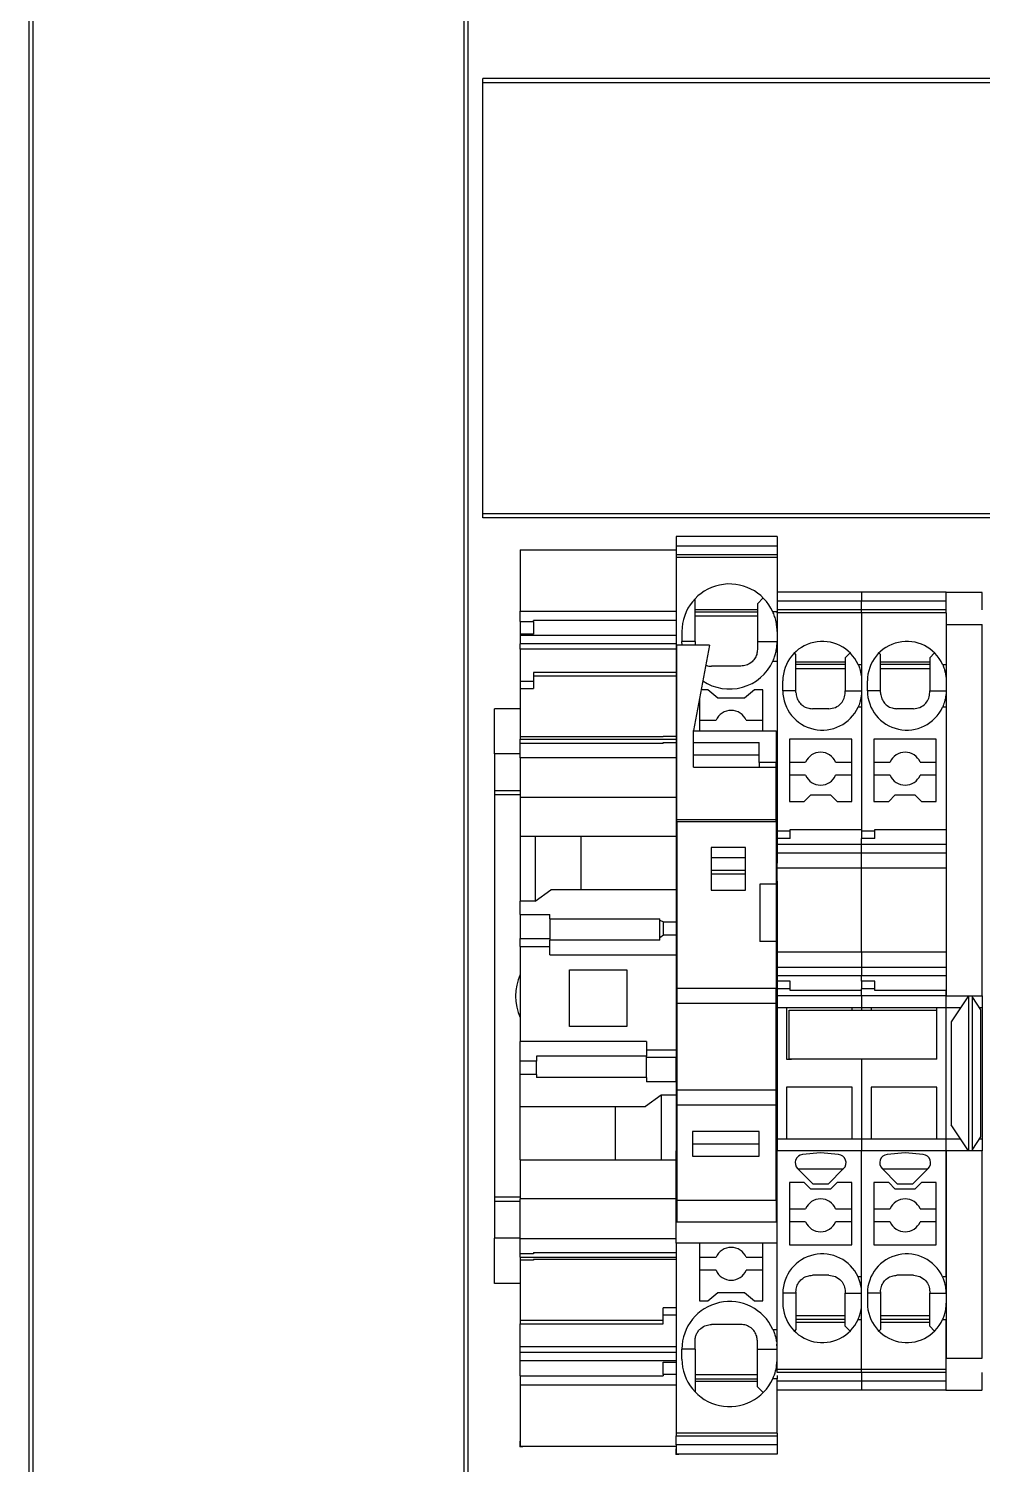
# Model space of a CAD drawing. Header units: millimetres. Extents: x 24 to 293, y 35 to 211.
# Drawn here: x 24.38 to 53.42, y 75.17 to 118.89 of the extents above; entities that cross this region are included whole.
import ezdxf

# ---------------------------------------------------------------- set-up
doc = ezdxf.new("R2010")
doc.units = ezdxf.units.MM
doc.header["$PDSIZE"] = -1

msp = doc.modelspace()

# ---------------------------------------------------------------- linework, layer by layer
at = {"color": 7, "linetype": 'Continuous', "lineweight": 25}
for p, q in [((24.377, 186.928), (24.377, 61.928)), ((24.502, 186.928), (24.502, 61.928)), ((37.627, 186.928), (37.627, 61.928)), ((37.752, 186.928), (37.752, 61.928)), ((136.464, 117.366), (38.214, 117.366)), ((38.214, 117.241), (38.214, 117.366)), ((136.464, 117.241), (38.214, 117.241)), ((38.214, 104.116), (38.214, 117.241)), ((136.464, 104.116), (38.214, 104.116)), ((38.214, 103.991), (38.214, 104.116)), ((136.464, 103.991), (38.214, 103.991)), ((47.173, 103.428), (44.098, 103.428)), ((44.098, 103.428), (44.098, 103.14)), ((47.173, 103.428), (47.173, 103.14)), ((39.348, 103.017), (44.098, 103.017)), ((39.348, 103.017), (39.348, 101.153)), ((44.098, 103.14), (47.173, 103.14)), ((44.098, 103.14), (44.098, 102.872)), ((44.098, 102.872), (47.173, 102.872)), ((44.098, 102.872), (44.098, 102.788)), ((47.173, 102.788), (44.098, 102.788)), ((44.098, 102.788), (44.098, 89.438)), ((47.173, 103.14), (47.173, 102.872)), ((47.173, 102.872), (47.173, 102.788)), ((47.173, 102.788), (47.173, 101.128)), ((44.673, 100.228), (44.673, 101.528)), ((46.573, 101.378), (46.748, 101.554)), ((49.748, 101.728), (47.173, 101.728)), ((49.748, 101.454), (47.173, 101.454)), ((52.323, 101.728), (49.748, 101.728)), ((49.748, 101.728), (49.748, 101.454)), ((52.323, 101.454), (49.748, 101.454)), ((49.748, 101.187), (49.748, 101.454)), ((52.323, 101.728), (53.423, 101.728)), ((52.323, 101.728), (52.323, 101.717)), ((52.323, 101.187), (52.323, 101.717)), ((53.423, 101.187), (53.423, 101.717)), ((39.348, 101.153), (44.098, 101.153)), ((39.348, 100.831), (39.348, 101.153)), ((44.673, 101.203), (46.573, 101.203)), ((44.673, 101.128), (46.573, 101.128)), ((44.673, 101.003), (46.573, 101.003)), ((46.573, 101.378), (46.573, 100.228)), ((47.173, 101.128), (47.043, 101.128)), ((49.748, 101.187), (47.173, 101.187)), ((47.173, 101.103), (47.173, 101.128)), ((49.748, 101.103), (47.173, 101.103)), ((47.173, 101.103), (47.173, 94.453)), ((52.323, 101.187), (49.748, 101.187)), ((49.748, 101.103), (49.748, 101.187)), ((52.323, 101.103), (49.748, 101.103)), ((49.748, 101.103), (49.748, 94.453)), ((49.748, 101.103), (49.748, 99.528)), ((52.323, 101.103), (52.323, 101.187)), ((52.323, 101.103), (52.323, 99.528)), ((39.348, 100.831), (39.748, 100.831)), ((39.348, 100.831), (39.348, 100.448)), ((44.098, 100.87), (39.748, 100.87)), ((39.748, 100.831), (39.748, 100.87)), ((39.748, 100.831), (39.748, 100.448)), ((47.173, 100.678), (47.165, 100.678)), ((52.323, 100.748), (53.423, 100.748)), ((52.323, 100.748), (52.323, 89.438)), ((53.423, 89.438), (53.423, 100.748)), ((39.748, 100.448), (39.348, 100.448)), ((39.348, 100.448), (39.348, 100.404)), ((44.098, 100.404), (39.348, 100.404)), ((39.348, 100.404), (39.348, 100.152)), ((44.098, 100.152), (39.348, 100.152)), ((39.348, 99.99), (39.348, 100.152)), ((44.123, 94.794), (44.123, 100.114)), ((45.112, 100.114), (44.123, 100.114)), ((44.273, 100.528), (44.273, 100.228)), ((44.278, 100.114), (44.273, 100.228)), ((44.673, 100.228), (44.273, 100.228)), ((45.112, 100.114), (44.623, 97.519)), ((46.573, 100.228), (47.173, 100.228)), ((44.098, 99.99), (39.348, 99.99)), ((39.348, 99.99), (39.348, 99.01)), ((47.173, 100.078), (47.165, 100.078)), ((47.748, 99.828), (47.7, 99.877)), ((47.748, 98.728), (47.748, 99.828)), ((49.397, 99.877), (49.248, 99.728)), ((49.248, 99.728), (49.248, 98.728)), ((50.323, 99.828), (50.275, 99.877)), ((50.323, 98.728), (50.323, 99.828)), ((51.972, 99.877), (51.823, 99.728)), ((51.823, 99.728), (51.823, 98.728)), ((44.098, 99.285), (39.748, 99.285)), ((39.748, 99.285), (39.748, 99.01)), ((47.043, 99.628), (47.173, 99.628)), ((47.173, 99.628), (47.173, 93.478)), ((47.748, 99.603), (49.248, 99.603)), ((49.248, 99.528), (47.748, 99.528)), ((47.748, 99.403), (49.248, 99.403)), ((49.639, 99.528), (49.748, 99.528)), ((50.323, 99.603), (51.823, 99.603)), ((51.823, 99.528), (50.323, 99.528)), ((50.323, 99.403), (51.823, 99.403)), ((52.214, 99.528), (52.323, 99.528)), ((39.748, 99.01), (39.348, 99.01)), ((39.348, 99.01), (39.348, 98.798)), ((39.348, 98.798), (39.748, 98.798)), ((39.348, 98.798), (39.348, 97.319)), ((39.748, 99.181), (44.098, 99.181)), ((39.748, 99.01), (39.748, 98.798)), ((47.348, 98.728), (47.348, 99.028)), ((49.923, 98.728), (49.923, 99.028)), ((44.811, 98.515), (44.811, 97.503)), ((45.066, 98.753), (44.856, 98.753)), ((45.364, 98.503), (45.066, 98.753)), ((46.182, 98.503), (45.364, 98.503)), ((46.48, 98.753), (46.182, 98.503)), ((46.736, 98.753), (46.48, 98.753)), ((46.736, 97.503), (46.736, 98.753)), ((47.748, 98.728), (47.348, 98.728)), ((49.248, 98.728), (49.748, 98.728)), ((50.323, 98.728), (49.923, 98.728)), ((51.823, 98.728), (52.323, 98.728)), ((39.348, 98.178), (38.564, 98.178)), ((38.564, 96.803), (38.564, 98.178)), ((49.748, 98.228), (49.639, 98.228)), ((49.748, 98.228), (49.748, 94.503)), ((52.323, 98.228), (52.214, 98.228)), ((52.323, 98.228), (52.323, 94.503)), ((44.623, 96.403), (44.623, 97.519)), ((44.623, 97.503), (47.148, 97.503)), ((44.811, 97.828), (45.315, 97.828)), ((46.231, 97.828), (46.736, 97.828)), ((47.148, 97.503), (47.148, 96.541)), ((43.698, 97.319), (39.348, 97.319)), ((39.348, 97.319), (39.348, 97.251)), ((39.348, 97.251), (44.098, 97.251)), ((39.348, 97.117), (39.348, 97.251)), ((43.698, 97.117), (39.348, 97.117)), ((39.348, 96.683), (39.348, 97.117)), ((43.698, 97.319), (43.698, 97.344)), ((43.698, 97.344), (44.098, 97.344)), ((43.698, 97.117), (43.698, 97.155)), ((43.698, 97.155), (44.098, 97.155)), ((44.623, 97.153), (46.623, 97.153)), ((46.623, 96.541), (46.623, 97.153)), ((49.448, 97.253), (47.548, 97.253)), ((47.548, 97.253), (47.548, 95.353)), ((49.448, 95.353), (49.448, 97.253)), ((52.023, 97.253), (50.123, 97.253)), ((50.123, 97.253), (50.123, 95.353)), ((52.023, 95.353), (52.023, 97.253)), ((38.564, 96.803), (38.564, 95.678)), ((39.348, 96.803), (38.564, 96.803)), ((44.098, 96.683), (39.348, 96.683)), ((39.348, 96.683), (39.348, 95.473)), ((44.623, 96.778), (46.623, 96.778)), ((44.623, 96.403), (47.148, 96.403)), ((46.623, 96.541), (46.623, 96.403)), ((47.148, 96.541), (46.623, 96.541)), ((47.148, 96.403), (47.148, 96.541)), ((47.148, 94.794), (47.148, 96.403)), ((47.548, 96.553), (48.04, 96.553)), ((48.956, 96.553), (49.448, 96.553)), ((50.123, 96.553), (50.615, 96.553)), ((51.531, 96.553), (52.023, 96.553)), ((48.04, 96.153), (47.548, 96.153)), ((49.448, 96.153), (48.956, 96.153)), ((50.615, 96.153), (50.123, 96.153)), ((52.023, 96.153), (51.531, 96.153)), ((39.348, 95.678), (38.564, 95.678)), ((38.564, 95.678), (38.564, 95.553)), ((38.564, 95.553), (38.564, 83.303)), ((39.348, 95.553), (38.564, 95.553)), ((44.098, 95.473), (39.348, 95.473)), ((39.348, 95.473), (39.348, 94.292)), ((47.548, 95.353), (47.998, 95.353)), ((47.998, 95.353), (48.198, 95.553)), ((48.198, 95.553), (48.798, 95.553)), ((48.798, 95.553), (48.998, 95.353)), ((48.998, 95.353), (49.448, 95.353)), ((50.123, 95.353), (50.573, 95.353)), ((50.573, 95.353), (50.773, 95.553)), ((50.773, 95.553), (51.373, 95.553)), ((51.373, 95.553), (51.573, 95.353)), ((51.573, 95.353), (52.023, 95.353)), ((44.123, 94.747), (44.123, 94.794)), ((47.148, 94.794), (44.123, 94.794)), ((44.123, 94.747), (47.148, 94.747)), ((44.123, 94.747), (44.123, 89.664)), ((47.148, 94.747), (47.148, 94.794)), ((47.148, 94.747), (47.148, 92.841)), ((47.573, 94.453), (47.173, 94.453)), ((47.573, 94.503), (49.748, 94.503)), ((47.573, 94.453), (47.573, 94.503)), ((47.573, 94.225), (47.573, 94.453)), ((50.148, 94.453), (49.748, 94.453)), ((49.748, 94.453), (49.748, 94.225)), ((50.148, 94.503), (52.323, 94.503)), ((50.148, 94.453), (50.148, 94.503)), ((50.148, 94.225), (50.148, 94.453)), ((44.098, 94.292), (39.348, 94.292)), ((39.348, 94.292), (39.348, 92.319)), ((39.805, 94.292), (39.805, 92.319)), ((41.206, 92.667), (41.206, 94.292)), ((47.573, 94.225), (47.173, 94.225)), ((49.748, 94.048), (47.173, 94.048)), ((50.148, 94.225), (49.748, 94.225)), ((49.748, 94.048), (49.748, 94.225)), ((52.323, 94.048), (49.748, 94.048)), ((49.748, 93.792), (49.748, 94.048)), ((46.211, 93.953), (45.161, 93.953)), ((45.161, 93.953), (45.161, 92.653)), ((45.161, 93.646), (46.211, 93.646)), ((46.211, 92.653), (46.211, 93.953)), ((47.173, 93.792), (49.748, 93.792)), ((49.748, 93.792), (52.323, 93.792)), ((49.748, 93.336), (49.748, 93.792)), ((45.161, 93.265), (46.211, 93.265)), ((46.211, 93.137), (45.161, 93.137)), ((47.173, 93.478), (47.148, 93.478)), ((47.173, 93.336), (47.173, 93.478)), ((47.173, 92.928), (47.173, 93.336)), ((47.173, 93.336), (49.748, 93.336)), ((49.748, 93.336), (52.323, 93.336)), ((49.748, 90.77), (49.748, 93.336)), ((46.648, 92.841), (46.648, 91.091)), ((47.148, 92.841), (46.648, 92.841)), ((47.148, 92.928), (47.173, 92.928)), ((47.148, 92.841), (47.148, 91.091)), ((47.173, 92.928), (47.173, 89.438)), ((39.805, 92.319), (39.348, 92.319)), ((39.348, 91.917), (39.348, 92.319)), ((39.805, 92.319), (40.277, 92.667)), ((44.098, 92.667), (40.277, 92.667)), ((45.161, 92.653), (46.211, 92.653)), ((39.348, 91.917), (40.248, 91.917)), ((39.348, 91.917), (39.348, 91.179)), ((40.248, 91.783), (40.248, 91.917)), ((40.248, 91.783), (43.598, 91.783)), ((40.248, 91.783), (40.248, 91.136)), ((43.598, 91.743), (43.598, 91.783)), ((43.598, 91.743), (43.714, 91.689)), ((43.598, 91.199), (43.598, 91.743)), ((43.714, 91.284), (43.714, 91.689)), ((43.714, 91.689), (44.098, 91.689)), ((39.348, 91.179), (40.248, 91.179)), ((39.348, 90.942), (39.348, 91.179)), ((39.348, 90.942), (40.248, 90.942)), ((39.348, 90.942), (39.348, 88.048)), ((40.248, 90.686), (40.248, 91.136)), ((43.598, 91.136), (40.248, 91.136)), ((43.714, 91.284), (43.598, 91.199)), ((43.598, 91.136), (43.598, 91.199)), ((44.098, 91.284), (43.714, 91.284)), ((47.148, 91.091), (46.648, 91.091)), ((47.148, 91.091), (47.148, 89.664)), ((40.248, 90.686), (44.098, 90.686)), ((49.748, 90.77), (47.173, 90.77)), ((52.323, 90.77), (49.748, 90.77)), ((49.748, 90.77), (49.748, 90.314)), ((40.848, 90.229), (42.598, 90.229)), ((40.848, 88.504), (40.848, 90.229)), ((42.598, 90.229), (42.598, 88.504)), ((47.173, 90.314), (49.748, 90.314)), ((47.173, 90.058), (49.748, 90.058)), ((49.748, 90.314), (52.323, 90.314)), ((49.748, 90.314), (49.748, 90.058)), ((49.748, 90.058), (52.323, 90.058)), ((49.748, 89.882), (49.748, 90.058)), ((47.148, 89.664), (44.123, 89.664)), ((44.123, 89.664), (44.123, 89.202)), ((47.148, 89.202), (47.148, 89.664)), ((47.573, 89.882), (47.173, 89.882)), ((47.573, 89.654), (47.173, 89.654)), ((47.173, 89.438), (47.173, 89.654)), ((47.573, 89.654), (47.573, 89.882)), ((47.573, 89.603), (47.573, 89.654)), ((50.148, 89.882), (49.748, 89.882)), ((49.748, 89.882), (49.748, 89.654)), ((50.148, 89.654), (49.748, 89.654)), ((49.748, 89.438), (49.748, 89.654)), ((50.148, 89.654), (50.148, 89.882)), ((50.148, 89.603), (50.148, 89.654)), ((44.123, 89.438), (44.098, 89.438)), ((44.098, 89.438), (44.098, 89.078)), ((47.148, 89.202), (44.123, 89.202)), ((44.123, 89.202), (44.123, 86.567)), ((47.173, 89.438), (47.148, 89.438)), ((47.148, 86.567), (47.148, 89.202)), ((47.173, 89.438), (47.173, 89.078)), ((49.748, 89.438), (47.173, 89.438)), ((49.748, 89.603), (47.573, 89.603)), ((49.748, 89.438), (49.748, 89.603)), ((52.323, 89.438), (49.748, 89.438)), ((49.748, 89.438), (49.748, 89.078)), ((52.323, 89.603), (50.148, 89.603)), ((52.323, 89.438), (52.323, 89.603)), ((52.323, 89.438), (53.423, 89.438)), ((52.323, 89.078), (52.323, 89.438)), ((52.998, 89.438), (52.473, 88.646)), ((52.998, 89.438), (52.998, 84.719)), ((52.998, 89.438), (53.123, 89.438)), ((53.123, 84.719), (53.123, 89.438)), ((53.123, 89.387), (53.373, 89.01)), ((53.423, 89.438), (53.423, 89.078)), ((44.098, 89.078), (44.123, 89.078)), ((44.098, 89.078), (44.098, 87.734)), ((47.148, 89.078), (47.173, 89.078)), ((47.173, 89.078), (47.173, 85.078)), ((47.173, 89.078), (49.748, 89.078)), ((47.461, 89.078), (47.461, 87.503)), ((47.536, 87.503), (47.536, 89.003)), ((47.536, 89.003), (52.036, 89.003)), ((49.461, 89.003), (49.461, 89.078)), ((49.748, 89.078), (52.323, 89.078)), ((49.748, 89.078), (49.748, 89.003)), ((50.036, 89.078), (50.036, 89.003)), ((52.036, 89.003), (52.036, 89.078)), ((52.036, 87.503), (52.036, 89.003)), ((52.323, 89.078), (52.76, 89.078)), ((52.323, 85.078), (52.323, 89.078)), ((53.328, 89.078), (53.423, 89.078)), ((53.373, 89.01), (53.373, 85.147)), ((53.423, 89.078), (53.423, 85.078)), ((42.598, 88.504), (40.848, 88.504)), ((52.473, 88.646), (52.473, 85.511)), ((39.348, 87.449), (39.348, 88.048)), ((43.198, 88.048), (39.348, 88.048)), ((43.198, 88.048), (43.198, 87.598)), ((39.348, 87.044), (39.348, 87.449)), ((39.848, 87.449), (39.348, 87.449)), ((43.198, 87.598), (39.848, 87.598)), ((39.848, 87.598), (39.848, 87.449)), ((39.848, 87.044), (39.848, 87.449)), ((43.198, 87.792), (44.098, 87.792)), ((43.198, 86.951), (43.198, 87.598)), ((44.098, 87.554), (43.198, 87.554)), ((44.098, 87.734), (44.098, 87.554)), ((44.098, 86.817), (44.098, 87.554)), ((47.461, 87.503), (47.536, 87.503)), ((52.036, 87.503), (47.536, 87.503)), ((49.748, 87.503), (49.748, 85.078)), ((39.348, 86.067), (39.348, 87.044)), ((39.848, 87.044), (39.348, 87.044)), ((39.848, 87.044), (39.848, 86.951)), ((43.198, 86.951), (39.848, 86.951)), ((43.198, 86.951), (43.198, 86.817)), ((44.098, 86.817), (43.198, 86.817)), ((44.098, 86.817), (44.098, 86.703)), ((44.098, 86.703), (44.098, 85.078)), ((47.148, 86.567), (44.123, 86.567)), ((44.123, 86.567), (44.123, 86.105)), ((47.148, 86.105), (47.148, 86.567)), ((49.461, 86.653), (47.461, 86.653)), ((47.461, 86.653), (47.461, 85.078)), ((49.461, 85.078), (49.461, 86.653)), ((52.036, 86.653), (50.036, 86.653)), ((50.036, 86.653), (50.036, 85.078)), ((52.036, 85.078), (52.036, 86.653)), ((43.642, 86.415), (43.169, 86.067)), ((44.098, 86.415), (43.642, 86.415)), ((43.642, 86.415), (43.642, 84.442)), ((39.348, 86.067), (43.169, 86.067)), ((39.348, 84.442), (39.348, 86.067)), ((42.24, 86.067), (42.24, 84.442)), ((47.148, 86.105), (44.123, 86.105)), ((44.123, 86.105), (44.123, 83.2)), ((47.148, 83.2), (47.148, 86.105)), ((46.623, 85.303), (44.598, 85.303)), ((44.598, 85.303), (44.598, 84.553)), ((46.623, 84.553), (46.623, 85.303)), ((52.998, 84.719), (52.473, 85.511)), ((44.098, 85.078), (44.123, 85.078)), ((44.098, 85.078), (44.098, 84.719)), ((44.598, 84.928), (46.623, 84.928)), ((47.148, 85.078), (47.173, 85.078)), ((47.173, 85.078), (47.173, 84.719)), ((47.173, 85.078), (49.748, 85.078)), ((49.748, 85.078), (52.323, 85.078)), ((49.748, 85.078), (49.748, 84.719)), ((52.323, 85.078), (52.76, 85.078)), ((52.323, 84.719), (52.323, 85.078)), ((53.373, 85.147), (53.123, 84.77)), ((53.328, 85.078), (53.423, 85.078)), ((53.423, 85.078), (53.423, 84.719)), ((39.348, 84.442), (44.098, 84.442)), ((39.348, 84.442), (39.348, 83.26)), ((44.098, 84.719), (44.123, 84.719)), ((44.098, 84.453), (44.098, 84.719)), ((44.098, 81.903), (44.098, 84.453)), ((44.098, 84.453), (44.123, 84.453)), ((44.598, 84.553), (46.623, 84.553)), ((47.173, 84.719), (47.148, 84.719)), ((47.173, 84.453), (47.148, 84.453)), ((47.173, 84.453), (47.173, 84.719)), ((49.748, 84.719), (47.173, 84.719)), ((47.173, 81.903), (47.173, 84.453)), ((48.498, 84.654), (47.949, 84.602)), ((49.047, 84.602), (48.498, 84.654)), ((52.323, 84.719), (49.748, 84.719)), ((49.748, 78.057), (49.748, 84.719)), ((49.748, 80.878), (49.748, 84.719)), ((51.073, 84.654), (50.524, 84.602)), ((51.622, 84.602), (51.073, 84.654)), ((53.423, 84.719), (52.323, 84.719)), ((52.323, 84.719), (52.323, 78.408)), ((52.323, 80.878), (52.323, 84.719)), ((53.123, 84.719), (52.998, 84.719)), ((53.423, 78.408), (53.423, 84.719)), ((47.796, 84.176), (48.27, 83.703)), ((47.805, 84.168), (49.192, 84.168)), ((49.2, 84.176), (48.727, 83.703)), ((50.371, 84.176), (50.845, 83.703)), ((50.38, 84.168), (51.767, 84.168)), ((51.775, 84.176), (51.302, 83.703)), ((47.548, 83.753), (47.548, 81.853)), ((47.998, 83.753), (47.548, 83.753)), ((48.198, 83.553), (47.998, 83.753)), ((48.798, 83.553), (48.198, 83.553)), ((48.727, 83.703), (48.27, 83.703)), ((48.998, 83.753), (48.798, 83.553)), ((49.448, 83.753), (48.998, 83.753)), ((49.448, 81.853), (49.448, 83.753)), ((50.123, 83.753), (50.123, 81.853)), ((50.573, 83.753), (50.123, 83.753)), ((50.773, 83.553), (50.573, 83.753)), ((51.373, 83.553), (50.773, 83.553)), ((51.302, 83.703), (50.845, 83.703)), ((51.573, 83.753), (51.373, 83.553)), ((52.023, 83.753), (51.573, 83.753)), ((52.023, 81.853), (52.023, 83.753)), ((38.564, 83.303), (38.564, 83.178)), ((39.348, 83.303), (38.564, 83.303)), ((38.564, 83.178), (38.564, 82.053)), ((39.348, 83.178), (38.564, 83.178)), ((44.098, 83.26), (39.348, 83.26)), ((39.348, 82.051), (39.348, 83.26)), ((47.148, 83.2), (44.123, 83.2)), ((44.123, 83.2), (44.123, 82.548)), ((47.148, 83.2), (47.148, 82.548)), ((47.548, 82.953), (48.04, 82.953)), ((48.956, 82.953), (49.448, 82.953)), ((50.123, 82.953), (50.615, 82.953)), ((51.531, 82.953), (52.023, 82.953)), ((47.148, 82.548), (44.123, 82.548)), ((48.04, 82.553), (47.548, 82.553)), ((49.448, 82.553), (48.956, 82.553)), ((50.615, 82.553), (50.123, 82.553)), ((52.023, 82.553), (51.531, 82.553)), ((38.564, 80.678), (38.564, 82.053)), ((39.348, 82.053), (38.564, 82.053)), ((39.348, 82.051), (44.098, 82.051)), ((39.348, 81.578), (39.348, 82.051)), ((47.173, 81.903), (44.098, 81.903)), ((44.098, 81.903), (44.098, 76.119)), ((44.811, 81.903), (44.811, 80.153)), ((46.736, 80.153), (46.736, 81.903)), ((47.173, 79.278), (47.173, 81.903)), ((47.173, 78.057), (47.173, 81.903)), ((47.548, 81.853), (49.448, 81.853)), ((50.123, 81.853), (52.023, 81.853)), ((39.748, 81.578), (39.348, 81.578)), ((39.348, 81.482), (39.348, 81.578)), ((39.348, 81.482), (44.098, 81.482)), ((39.348, 81.482), (39.348, 81.39)), ((39.748, 81.39), (39.348, 81.39)), ((39.348, 81.39), (39.348, 79.552)), ((39.748, 81.617), (44.098, 81.617)), ((39.748, 81.617), (39.748, 81.578)), ((39.748, 81.414), (44.098, 81.414)), ((39.748, 81.414), (39.748, 81.39)), ((44.811, 81.478), (45.315, 81.478)), ((46.231, 81.478), (46.736, 81.478)), ((45.315, 81.078), (44.811, 81.078)), ((46.736, 81.078), (46.231, 81.078)), ((49.748, 80.878), (49.639, 80.878)), ((52.323, 80.878), (52.214, 80.878)), ((39.348, 80.678), (38.564, 80.678)), ((44.811, 80.153), (45.066, 80.153)), ((45.066, 80.153), (45.364, 80.403)), ((45.364, 80.403), (46.182, 80.403)), ((46.182, 80.403), (46.48, 80.153)), ((46.48, 80.153), (46.736, 80.153)), ((47.348, 80.378), (47.348, 80.078)), ((47.748, 80.378), (47.348, 80.378)), ((47.748, 80.378), (47.748, 79.278)), ((49.248, 79.378), (49.248, 80.378)), ((49.248, 80.378), (49.748, 80.378)), ((49.923, 80.378), (49.923, 80.078)), ((50.323, 80.378), (49.923, 80.378)), ((50.323, 80.378), (50.323, 79.278)), ((51.823, 79.378), (51.823, 80.378)), ((51.823, 80.378), (52.323, 80.378)), ((44.098, 79.935), (43.698, 79.935)), ((43.698, 79.724), (43.698, 79.935)), ((43.698, 79.448), (43.698, 79.724)), ((43.698, 79.724), (44.098, 79.724)), ((47.748, 79.703), (49.248, 79.703)), ((49.248, 79.578), (47.748, 79.578)), ((49.639, 79.578), (49.748, 79.578)), ((49.748, 78.057), (49.748, 79.578)), ((50.323, 79.703), (51.823, 79.703)), ((51.823, 79.578), (50.323, 79.578)), ((52.214, 79.578), (52.323, 79.578)), ((52.323, 78.057), (52.323, 79.578)), ((43.698, 79.552), (39.348, 79.552)), ((39.348, 79.552), (39.348, 79.448)), ((39.348, 79.448), (43.698, 79.448)), ((39.348, 78.744), (39.348, 79.448)), ((47.043, 79.278), (47.173, 79.278)), ((47.748, 79.278), (47.7, 79.23)), ((47.748, 79.503), (49.248, 79.503)), ((49.397, 79.23), (49.248, 79.378)), ((50.323, 79.278), (50.275, 79.23)), ((50.323, 79.503), (51.823, 79.503)), ((51.972, 79.23), (51.823, 79.378)), ((44.098, 78.744), (39.348, 78.744)), ((39.348, 78.581), (39.348, 78.744)), ((47.173, 78.828), (47.165, 78.828)), ((44.098, 78.581), (39.348, 78.581)), ((39.348, 78.329), (39.348, 78.581)), ((39.348, 78.329), (44.098, 78.329)), ((39.348, 77.863), (39.348, 78.329)), ((43.698, 78.285), (44.098, 78.285)), ((43.698, 77.902), (43.698, 78.285)), ((44.273, 78.378), (44.273, 78.678)), ((44.673, 78.678), (44.273, 78.678)), ((44.673, 78.678), (44.673, 77.378)), ((46.573, 78.678), (47.173, 78.678)), ((46.573, 77.528), (46.573, 78.678)), ((52.323, 78.408), (53.423, 78.408)), ((39.348, 77.863), (43.698, 77.863)), ((39.348, 77.863), (39.348, 77.581)), ((44.098, 77.902), (43.698, 77.902)), ((43.698, 77.902), (43.698, 77.863)), ((44.673, 77.903), (46.573, 77.903)), ((49.748, 78.057), (47.173, 78.057)), ((47.173, 77.972), (47.173, 78.057)), ((49.748, 77.972), (47.173, 77.972)), ((52.323, 78.057), (49.748, 78.057)), ((49.748, 77.972), (49.748, 78.057)), ((52.323, 77.972), (49.748, 77.972)), ((49.748, 77.972), (49.748, 77.702)), ((52.323, 77.972), (52.323, 78.057)), ((52.323, 77.44), (52.323, 77.972)), ((53.423, 77.44), (53.423, 77.972)), ((44.098, 77.581), (39.348, 77.581)), ((39.348, 77.581), (39.348, 75.717)), ((44.673, 77.778), (46.573, 77.778)), ((44.673, 77.703), (46.573, 77.703)), ((46.573, 77.528), (46.748, 77.353)), ((47.173, 77.778), (47.043, 77.778)), ((47.173, 76.119), (47.173, 77.778)), ((49.748, 77.702), (47.173, 77.702)), ((49.748, 77.428), (47.173, 77.428)), ((52.323, 77.702), (49.748, 77.702)), ((49.748, 77.702), (49.748, 77.428)), ((52.323, 77.428), (49.748, 77.428)), ((52.323, 77.44), (52.323, 77.428)), ((52.323, 77.428), (53.423, 77.428)), ((47.173, 76.119), (44.098, 76.119)), ((44.098, 76.119), (44.098, 76.035)), ((47.173, 76.119), (47.173, 76.035)), ((44.098, 75.717), (39.348, 75.717)), ((44.098, 76.035), (47.173, 76.035)), ((44.098, 75.767), (44.098, 76.035)), ((47.173, 75.767), (44.098, 75.767)), ((44.098, 75.767), (44.098, 75.478)), ((47.173, 76.035), (47.173, 75.767)), ((47.173, 75.767), (47.173, 75.478)), ((47.173, 75.478), (44.098, 75.478))]:
    msp.add_line(p, q, dxfattribs=at)
at = {"color": 7, "linetype": 'Continuous'}
for p, q in [((47.536, 87.503), (47.536, 87.665)), ((47.536, 87.503), (47.616, 87.503)), ((52.323, 77.428), (52.323, 77.59)), ((52.323, 77.428), (52.404, 77.428)), ((39.348, 75.717), (39.348, 75.878)), ((39.348, 75.717), (39.429, 75.717)), ((44.098, 75.478), (44.098, 75.64)), ((44.098, 75.478), (44.179, 75.478))]:
    msp.add_line(p, q, dxfattribs=at)
at = {"color": 7, "linetype": 'Continuous', "lineweight": 25}
for centre, radius, start, end in [((45.723, 100.528), 1.45, 24.4433, 180), ((45.723, 100.528), 1.45, 0, 5.9378), ((45.723, 100.228), 1.45, 354.0622, 360), ((48.548, 99.028), 1.2, 24.6243, 180), ((51.123, 99.028), 1.2, 24.6243, 180), ((45.723, 100.228), 1.45, 235.7708, 335.5567), ((48.548, 98.728), 1.2, 180, 335.3757), ((51.123, 98.728), 1.2, 180, 335.3757), ((45.773, 97.628), 0.5, 23.5782, 156.4218), ((48.498, 96.353), 0.5, 23.5782, 156.4218), ((51.073, 96.353), 0.5, 23.5782, 156.4218), ((48.498, 96.353), 0.5, 203.5782, 336.4218), ((51.073, 96.353), 0.5, 203.5782, 336.4218), ((40.794, 89.428), 1.588, 155.5958, 204.4042), ((47.973, 84.353), 0.25, 95.4406, 224.9997), ((49.023, 84.353), 0.25, 315, 84.5597), ((50.548, 84.353), 0.25, 95.4406, 224.9997), ((51.598, 84.353), 0.25, 315, 84.5597), ((48.498, 82.753), 0.5, 23.5782, 156.4218), ((51.073, 82.753), 0.5, 23.5782, 156.4218), ((48.498, 82.753), 0.5, 203.5782, 336.4218), ((51.073, 82.753), 0.5, 203.5782, 336.4218), ((45.773, 81.278), 0.5, 23.5782, 156.4218), ((48.548, 80.378), 1.2, 24.6243, 180), ((51.123, 80.378), 1.2, 24.6243, 180), ((45.773, 81.278), 0.5, 203.5782, 336.4218), ((45.723, 78.678), 1.45, 24.4433, 180), ((48.548, 80.078), 1.2, 180, 335.3757), ((51.123, 80.078), 1.2, 180, 335.3757), ((45.723, 78.678), 1.45, 0, 5.9378), ((45.723, 78.378), 1.45, 180, 335.5567), ((45.723, 78.378), 1.45, 354.8323, 0), ((47.39, 77.273), 1, 102.5142, 102.8604)]:
    msp.add_arc(centre, radius, start, end, dxfattribs=at)
for points, knots in [([(47.165, 100.678), (47.156, 100.745), (47.136, 100.878), (47.088, 101.023), (47.051, 101.112), (47.046, 101.123), (47.043, 101.128)], [0, 0, 0, 0, 0.27959, 0.559402, 0.779803, 1, 1, 1, 1]), ([(44.673, 100.228), (44.673, 100.199), (44.673, 100.161), (44.673, 100.123), (44.673, 100.114)], [0, 0, 0, 0, 0.7566128, 1, 1, 1, 1]), ([(46.573, 100.228), (46.573, 100.199), (46.573, 100.15), (46.573, 100.084), (46.573, 100.03), (46.573, 99.996), (46.573, 99.978)], [0, 0, 0, 0, 0.339858, 0.559802, 0.779902, 1, 1, 1, 1]), ([(46.573, 99.978), (46.569, 99.93), (46.562, 99.834), (46.492, 99.69), (46.377, 99.569), (46.226, 99.491), (46.124, 99.482), (46.073, 99.478)], [0, 0, 0, 0, 0.186832, 0.37337, 0.559888, 0.77966, 1, 1, 1, 1]), ([(47.043, 99.628), (47.047, 99.637), (47.056, 99.655), (47.103, 99.775), (47.144, 99.921), (47.158, 100.026), (47.165, 100.078)], [0, 0, 0, 0, 0.279309, 0.559102, 0.779619, 1, 1, 1, 1]), ([(44.998, 99.513), (45.003, 99.51), (45.062, 99.475), (45.12, 99.477), (45.173, 99.478)], [0, 0, 0, 0, 0.072036, 1, 1, 1, 1]), ([(46.073, 99.478), (45.991, 99.478), (45.826, 99.478), (45.461, 99.478), (45.283, 99.478), (45.173, 99.478)], [0, 0, 0, 0, 0.280539, 0.558605, 1, 1, 1, 1]), ([(49.639, 99.528), (49.642, 99.523), (49.648, 99.515), (49.67, 99.457), (49.694, 99.385), (49.717, 99.293), (49.739, 99.174), (49.745, 99.083), (49.748, 99.028)], [0, 0, 0, 0, 0.206809, 0.342604, 0.500009, 0.657412, 0.793203, 1, 1, 1, 1]), ([(52.214, 99.528), (52.217, 99.523), (52.223, 99.515), (52.245, 99.457), (52.269, 99.385), (52.292, 99.293), (52.314, 99.174), (52.32, 99.083), (52.323, 99.028)], [0, 0, 0, 0, 0.206809, 0.342604, 0.500009, 0.657412, 0.793203, 1, 1, 1, 1]), ([(47.748, 98.678), (47.748, 98.684), (47.748, 98.693), (47.748, 98.706), (47.748, 98.717), (47.748, 98.725), (47.748, 98.728)], [0, 0, 0, 0, 0.339953, 0.559971, 0.779988, 1, 1, 1, 1]), ([(47.748, 98.678), (47.753, 98.624), (47.763, 98.516), (47.842, 98.374), (47.956, 98.262), (48.099, 98.191), (48.198, 98.182), (48.248, 98.178)], [0, 0, 0, 0, 0.18636, 0.372831, 0.559543, 0.779639, 1, 1, 1, 1]), ([(48.748, 98.178), (48.816, 98.186), (48.951, 98.201), (49.121, 98.326), (49.229, 98.496), (49.242, 98.618), (49.248, 98.678)], [0, 0, 0, 0, 0.2802771, 0.5598499, 0.7799638, 1, 1, 1, 1]), ([(49.248, 98.678), (49.248, 98.684), (49.248, 98.693), (49.248, 98.706), (49.248, 98.717), (49.248, 98.725), (49.248, 98.728)], [0, 0, 0, 0, 0.340006, 0.560015, 0.780014, 1, 1, 1, 1]), ([(49.748, 98.728), (49.745, 98.673), (49.739, 98.583), (49.717, 98.464), (49.694, 98.371), (49.67, 98.299), (49.648, 98.242), (49.642, 98.233), (49.639, 98.228)], [0, 0, 0, 0, 0.2067878, 0.3425785, 0.499983, 0.6573895, 0.7931866, 1, 1, 1, 1]), ([(50.323, 98.678), (50.323, 98.684), (50.323, 98.693), (50.323, 98.706), (50.323, 98.717), (50.323, 98.725), (50.323, 98.728)], [0, 0, 0, 0, 0.339953, 0.559971, 0.779988, 1, 1, 1, 1]), ([(50.323, 98.678), (50.328, 98.624), (50.338, 98.516), (50.417, 98.374), (50.531, 98.262), (50.674, 98.191), (50.773, 98.182), (50.823, 98.178)], [0, 0, 0, 0, 0.18636, 0.372831, 0.559543, 0.779639, 1, 1, 1, 1]), ([(51.323, 98.178), (51.391, 98.186), (51.526, 98.201), (51.696, 98.326), (51.804, 98.496), (51.817, 98.618), (51.823, 98.678)], [0, 0, 0, 0, 0.2802771, 0.5598499, 0.7799638, 1, 1, 1, 1]), ([(51.823, 98.678), (51.823, 98.684), (51.823, 98.693), (51.823, 98.706), (51.823, 98.717), (51.823, 98.725), (51.823, 98.728)], [0, 0, 0, 0, 0.340006, 0.560015, 0.780014, 1, 1, 1, 1]), ([(52.323, 98.728), (52.32, 98.673), (52.314, 98.583), (52.292, 98.464), (52.269, 98.371), (52.245, 98.299), (52.223, 98.242), (52.217, 98.233), (52.214, 98.228)], [0, 0, 0, 0, 0.2067878, 0.3425785, 0.499983, 0.6573895, 0.7931866, 1, 1, 1, 1]), ([(48.748, 98.178), (48.702, 98.178), (48.61, 98.178), (48.42, 98.178), (48.313, 98.178), (48.248, 98.178)], [0, 0, 0, 0, 0.280521, 0.560105, 1, 1, 1, 1]), ([(51.323, 98.178), (51.277, 98.178), (51.185, 98.178), (50.995, 98.178), (50.888, 98.178), (50.823, 98.178)], [0, 0, 0, 0, 0.280521, 0.560105, 1, 1, 1, 1]), ([(47.748, 80.428), (47.753, 80.482), (47.763, 80.59), (47.842, 80.733), (47.956, 80.844), (48.099, 80.916), (48.198, 80.924), (48.248, 80.928)], [0, 0, 0, 0, 0.18636, 0.372831, 0.559543, 0.779639, 1, 1, 1, 1]), ([(48.748, 80.928), (48.702, 80.928), (48.61, 80.928), (48.42, 80.928), (48.313, 80.928), (48.248, 80.928)], [0, 0, 0, 0, 0.280521, 0.560105, 1, 1, 1, 1]), ([(48.748, 80.928), (48.816, 80.921), (48.951, 80.905), (49.121, 80.78), (49.229, 80.61), (49.242, 80.489), (49.248, 80.428)], [0, 0, 0, 0, 0.280277, 0.55985, 0.779964, 1, 1, 1, 1]), ([(49.748, 80.378), (49.747, 80.411), (49.746, 80.475), (49.73, 80.601), (49.696, 80.738), (49.659, 80.834), (49.641, 80.873), (49.64, 80.877), (49.639, 80.878)], [0, 0, 0, 0, 0.123554, 0.245036, 0.500094, 0.75702, 0.877653, 1, 1, 1, 1]), ([(50.323, 80.428), (50.328, 80.482), (50.338, 80.59), (50.417, 80.733), (50.531, 80.844), (50.674, 80.916), (50.773, 80.924), (50.823, 80.928)], [0, 0, 0, 0, 0.18636, 0.372831, 0.559543, 0.779639, 1, 1, 1, 1]), ([(51.323, 80.928), (51.277, 80.928), (51.185, 80.928), (50.995, 80.928), (50.888, 80.928), (50.823, 80.928)], [0, 0, 0, 0, 0.280521, 0.560105, 1, 1, 1, 1]), ([(51.323, 80.928), (51.391, 80.921), (51.526, 80.905), (51.696, 80.78), (51.804, 80.61), (51.817, 80.489), (51.823, 80.428)], [0, 0, 0, 0, 0.280277, 0.55985, 0.779964, 1, 1, 1, 1]), ([(52.323, 80.378), (52.322, 80.411), (52.321, 80.475), (52.305, 80.601), (52.271, 80.738), (52.234, 80.834), (52.216, 80.873), (52.215, 80.877), (52.214, 80.878)], [0, 0, 0, 0, 0.123554, 0.2450361, 0.5000944, 0.75702, 0.8776533, 1, 1, 1, 1]), ([(47.748, 80.428), (47.748, 80.423), (47.748, 80.413), (47.748, 80.4), (47.748, 80.389), (47.748, 80.382), (47.748, 80.378)], [0, 0, 0, 0, 0.3399528, 0.5599709, 0.779988, 1, 1, 1, 1]), ([(49.248, 80.428), (49.248, 80.423), (49.248, 80.413), (49.248, 80.4), (49.248, 80.389), (49.248, 80.382), (49.248, 80.378)], [0, 0, 0, 0, 0.340006, 0.560015, 0.780014, 1, 1, 1, 1]), ([(49.639, 79.578), (49.64, 79.58), (49.641, 79.583), (49.659, 79.623), (49.696, 79.719), (49.73, 79.855), (49.746, 79.981), (49.747, 80.046), (49.748, 80.078)], [0, 0, 0, 0, 0.122325, 0.242951, 0.499892, 0.754929, 0.876421, 1, 1, 1, 1]), ([(50.323, 80.428), (50.323, 80.423), (50.323, 80.413), (50.323, 80.4), (50.323, 80.389), (50.323, 80.382), (50.323, 80.378)], [0, 0, 0, 0, 0.339953, 0.559971, 0.779988, 1, 1, 1, 1]), ([(51.823, 80.428), (51.823, 80.423), (51.823, 80.413), (51.823, 80.4), (51.823, 80.389), (51.823, 80.382), (51.823, 80.378)], [0, 0, 0, 0, 0.340006, 0.560015, 0.780014, 1, 1, 1, 1]), ([(52.214, 79.578), (52.215, 79.58), (52.216, 79.583), (52.234, 79.623), (52.271, 79.719), (52.305, 79.855), (52.321, 79.981), (52.322, 80.046), (52.323, 80.078)], [0, 0, 0, 0, 0.122325, 0.242951, 0.499892, 0.754929, 0.876421, 1, 1, 1, 1]), ([(44.673, 78.928), (44.675, 78.963), (44.679, 79.033), (44.715, 79.139), (44.772, 79.234), (44.87, 79.336), (45.014, 79.415), (45.12, 79.424), (45.173, 79.428)], [0, 0, 0, 0, 0.125166, 0.250246, 0.375329, 0.500498, 0.749781, 1, 1, 1, 1]), ([(46.073, 79.428), (45.991, 79.428), (45.826, 79.428), (45.461, 79.428), (45.283, 79.428), (45.173, 79.428)], [0, 0, 0, 0, 0.280539, 0.558605, 1, 1, 1, 1]), ([(46.573, 78.928), (46.569, 78.976), (46.562, 79.072), (46.492, 79.216), (46.377, 79.337), (46.226, 79.416), (46.124, 79.424), (46.073, 79.428)], [0, 0, 0, 0, 0.186832, 0.37337, 0.559888, 0.77966, 1, 1, 1, 1]), ([(47.043, 79.278), (47.047, 79.269), (47.056, 79.252), (47.103, 79.131), (47.144, 78.985), (47.158, 78.881), (47.165, 78.828)], [0, 0, 0, 0, 0.279309, 0.559102, 0.779619, 1, 1, 1, 1]), ([(44.673, 78.678), (44.673, 78.707), (44.673, 78.755), (44.673, 78.821), (44.673, 78.875), (44.673, 78.911), (44.673, 78.928)], [0, 0, 0, 0, 0.339843, 0.559869, 0.779933, 1, 1, 1, 1]), ([(46.573, 78.678), (46.573, 78.708), (46.573, 78.756), (46.573, 78.822), (46.573, 78.876), (46.573, 78.911), (46.573, 78.928)], [0, 0, 0, 0, 0.339858, 0.559802, 0.779902, 1, 1, 1, 1]), ([(47.043, 77.778), (47.075, 77.853), (47.13, 77.987), (47.156, 78.168), (47.167, 78.248)], [0, 0, 0, 0, 0.56085, 1, 1, 1, 1]), ([(47.173, 77.878), (47.173, 77.851), (47.173, 77.793), (47.173, 77.783), (47.173, 77.778)], [0, 0, 0, 0, 0.458094, 1, 1, 1, 1])]:
    msp.add_open_spline(points, degree=3, knots=knots, dxfattribs=at)
at = {"color": 7, "linetype": 'Continuous'}
for p in [(47.536, 87.503), (52.323, 77.428), (39.348, 75.717), (44.098, 75.478)]:
    msp.add_point(p, dxfattribs=at)

doc.saveas('drawing.dxf')
